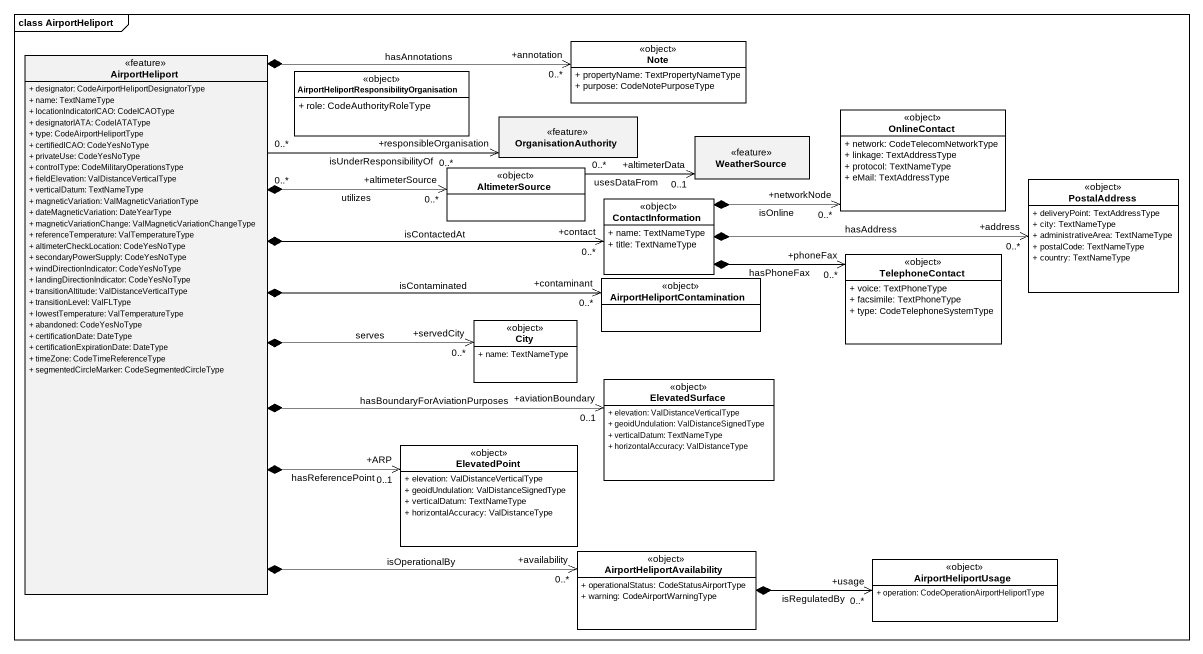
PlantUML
@startuml
mainframe class AirportHeliport
hide circle
hide empty members
skinparam classAttributeIconSize 0
class "Note" as Note_ <<object>> #FFFFFF {
  + propertyName: TextPropertyNameType
  + purpose: CodeNotePurposeType
}
class AirportHeliport <<feature>> {
  + designator: CodeAirportHeliportDesignatorType
  + name: TextNameType
  + locationIndicatorICAO: CodeICAOType
  + designatorIATA: CodeIATAType
  + type: CodeAirportHeliportType
  + certifiedICAO: CodeYesNoType
  + privateUse: CodeYesNoType
  + controlType: CodeMilitaryOperationsType
  + fieldElevation: ValDistanceVerticalType
  + verticalDatum: TextNameType
  + magneticVariation: ValMagneticVariationType
  + dateMagneticVariation: DateYearType
  + magneticVariationChange: ValMagneticVariationChangeType
  + referenceTemperature: ValTemperatureType
  + altimeterCheckLocation: CodeYesNoType
  + secondaryPowerSupply: CodeYesNoType
  + windDirectionIndicator: CodeYesNoType
  + landingDirectionIndicator: CodeYesNoType
  + transitionAltitude: ValDistanceVerticalType
  + transitionLevel: ValFLType
  + lowestTemperature: ValTemperatureType
  + abandoned: CodeYesNoType
  + certificationDate: DateType
  + certificationExpirationDate: DateType
  + timeZone: CodeTimeReferenceType
  + segmentedCircleMarker: CodeSegmentedCircleType
}
class "AirportHeliportResponsibilityOrganisation" as AirportHeliportResponsibilit <<object>> #FFFFFF {
  + role: CodeAuthorityRoleType
}
class OrganisationAuthority <<feature>>
class OnlineContact <<object>> #FFFFFF {
  + network: CodeTelecomNetworkType
  + linkage: TextAddressType
  + protocol: TextNameType
  + eMail: TextAddressType
}
class AltimeterSource <<object>> #FFFFFF
class WeatherSource <<feature>>
class ContactInformation <<object>> #FFFFFF {
  + name: TextNameType
  + title: TextNameType
}
class PostalAddress <<object>> #FFFFFF {
  + deliveryPoint: TextAddressType
  + city: TextNameType
  + administrativeArea: TextNameType
  + postalCode: TextNameType
  + country: TextNameType
}
class AirportHeliportContamination <<object>> #FFFFFF
class TelephoneContact <<object>> #FFFFFF {
  + voice: TextPhoneType
  + facsimile: TextPhoneType
  + type: CodeTelephoneSystemType
}
class City <<object>> #FFFFFF {
  + name: TextNameType
}
class ElevatedSurface <<object>> #FFFFFF {
  + elevation: ValDistanceVerticalType
  + geoidUndulation: ValDistanceSignedType
  + verticalDatum: TextNameType
  + horizontalAccuracy: ValDistanceType
}
class ElevatedPoint <<object>> #FFFFFF {
  + elevation: ValDistanceVerticalType
  + geoidUndulation: ValDistanceSignedType
  + verticalDatum: TextNameType
  + horizontalAccuracy: ValDistanceType
}
class AirportHeliportAvailability <<object>> #FFFFFF {
  + operationalStatus: CodeStatusAirportType
  + warning: CodeAirportWarningType
}
class AirportHeliportUsage <<object>> #FFFFFF {
  + operation: CodeOperationAirportHeliportType
}
AirportHeliport *-right-> "+annotation\n0..*" Note_ : hasAnnotations
AirportHeliport "0..*" -right-> "+responsibleOrganisation\n0..*" OrganisationAuthority : isUnderResponsibilityOf
AirportHeliport "0..*" *-right-> "+altimeterSource\n0..*" AltimeterSource : utilizes
AirportHeliport *-right-> "+contact\n0..*" ContactInformation : isContactedAt
AirportHeliport *-right-> "+contaminant\n0..*" AirportHeliportContamination : isContaminated
AirportHeliport *-right-> "+servedCity\n0..*" City : serves
AirportHeliport *-right-> "+aviationBoundary\n0..1" ElevatedSurface : hasBoundaryForAviationPurposes
AirportHeliport *-right-> "+ARP\n0..1" ElevatedPoint : hasReferencePoint
AirportHeliport *-right-> "+availability\n0..*" AirportHeliportAvailability : isOperationalBy
AltimeterSource "0..*" -right-> "+altimeterData\n0..1" WeatherSource : usesDataFrom
ContactInformation *-right-> "+networkNode\n0..*" OnlineContact : isOnline
ContactInformation *-right-> "+address\n0..*" PostalAddress : hasAddress
ContactInformation *-right-> "+phoneFax\n0..*" TelephoneContact : hasPhoneFax
AirportHeliportAvailability *-right-> "+usage\n0..*" AirportHeliportUsage : isRegulatedBy
@enduml
